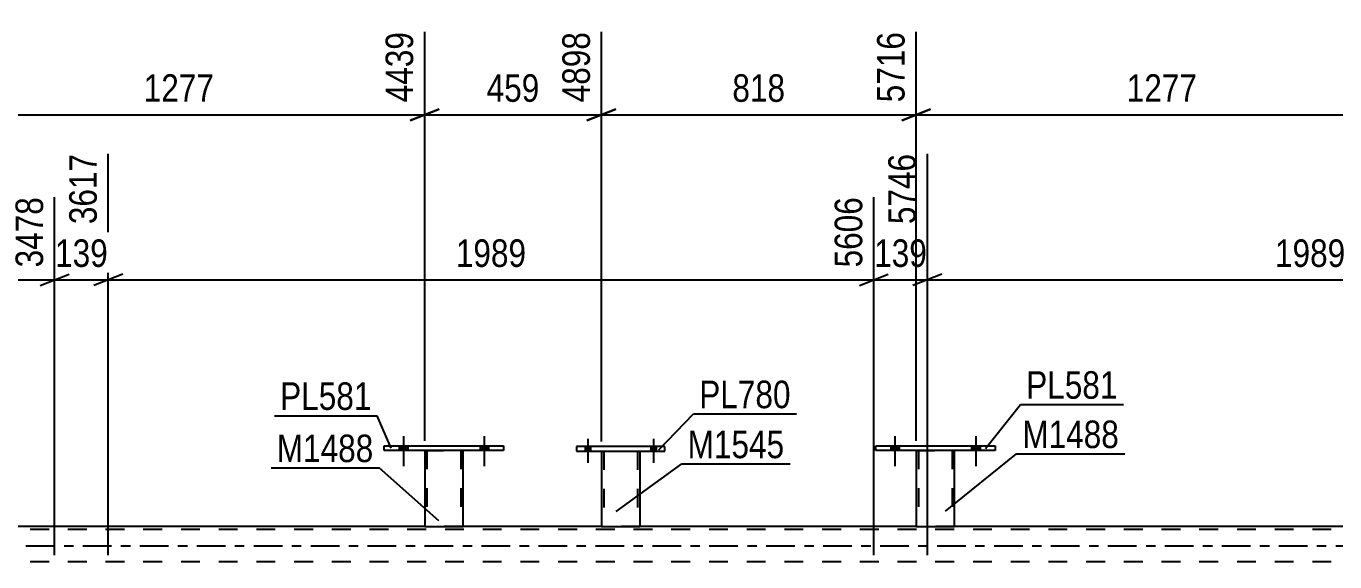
# Model space of a CAD drawing. Header units: millimetres. Extents: x 0 to 841, y 0 to 594.
# Drawn here: x 208.7 to 344.7, y 445.9 to 501.6 of the extents above; entities that cross this region are included whole.
import ezdxf

# ---------------------------------------------------------------- set-up
doc = ezdxf.new("R2010")
doc.units = ezdxf.units.MM
doc.linetypes.add('DXK_LINE_DOT2', pattern=[3.9198, 1.9599, -1.9599])
doc.linetypes.add('DXK_LINE_DOT3', pattern=[5.9187, 2.979, -0.9799, 0.9799, -0.9799])
doc.styles.add('Arial Narrow', font='ARIALN.TTF', dxfattribs={"height": 0.2})

# ---------------------------------------------------------------- blocks, each defined once
blk = doc.blocks.new('Part-815137657-4198 - 4128')
at = {"color": 2, "linetype": 'Continuous'}
for p, q in [((245.87, 457.95), (258.27, 457.95)), ((245.87, 457.47), (245.87, 457.95)), ((258.27, 457.47), (245.87, 457.47)), ((258.27, 457.95), (258.27, 457.47))]:
    blk.add_line(p, q, dxfattribs=at)
blk = doc.blocks.new('Bolt-815137657-4137 - 4128')
at = {"linetype": 'Continuous'}
for points in [[(247.43, 457.47), (248.31, 457.47), (248.31, 457.95), (247.43, 457.95)], [(255.83, 457.47), (256.71, 457.47), (256.71, 457.95), (255.83, 457.95)]]:
    blk.add_hatch(color=1, dxfattribs=at).paths.add_polyline_path(points)
at = {"color": 1, "linetype": 'Continuous'}
for p, q in [((247.87, 458.95), (247.87, 455.83)), ((256.27, 458.95), (256.27, 455.83)), ((247.43, 457.95), (247.43, 457.47)), ((248.31, 457.95), (248.31, 457.47)), ((255.83, 457.95), (255.83, 457.47)), ((256.71, 457.95), (256.71, 457.47))]:
    blk.add_line(p, q, dxfattribs=at)
blk = doc.blocks.new('Bolt-815137657-4138 - 4128')
at = {"linetype": 'Continuous'}
for points in [[(247.43, 457.47), (248.31, 457.47), (248.31, 457.95), (247.43, 457.95)], [(255.83, 457.47), (256.71, 457.47), (256.71, 457.95), (255.83, 457.95)]]:
    blk.add_hatch(color=1, dxfattribs=at).paths.add_polyline_path(points)
at = {"color": 1, "linetype": 'Continuous'}
for p, q in [((247.87, 458.95), (247.87, 455.83)), ((256.27, 458.95), (256.27, 455.83)), ((247.43, 457.95), (247.43, 457.47)), ((248.31, 457.95), (248.31, 457.47)), ((255.83, 457.95), (255.83, 457.47)), ((256.71, 457.95), (256.71, 457.47))]:
    blk.add_line(p, q, dxfattribs=at)
blk = doc.blocks.new('Part-815137657-4203 - 4128')
at = {"color": 2, "linetype": 'Continuous'}
for p, q in [((250.07, 457.47), (250.07, 449.56)), ((254.07, 449.56), (254.07, 457.47)), ((250.07, 449.56), (254.07, 449.56))]:
    blk.add_line(p, q, dxfattribs=at)
at = {"color": 7, "linetype": 'DXK_LINE_DOT2'}
for p, q in [((250.07, 457.47), (254.07, 457.47)), ((250.07, 457.47), (250.07, 457.47)), ((250.07, 457.47), (250.07, 457.47)), ((250.31, 457.47), (250.31, 449.56)), ((253.83, 457.47), (253.83, 449.56)), ((254.07, 457.47), (254.07, 457.47)), ((254.07, 457.47), (254.07, 457.47)), ((253.77, 449.56), (253.81, 449.56)), ((253.77, 449.56), (253.81, 449.56)), ((253.81, 449.56), (253.83, 449.56)), ((253.81, 449.56), (253.83, 449.56))]:
    blk.add_line(p, q, dxfattribs=at)
blk = doc.blocks.new('Bolt-815137657-4139 - 4128')
at = {"linetype": 'Continuous'}
for points in [[(298.51, 457.47), (299.39, 457.47), (299.39, 457.95), (298.51, 457.95)], [(306.91, 457.47), (307.79, 457.47), (307.79, 457.95), (306.91, 457.95)]]:
    blk.add_hatch(color=1, dxfattribs=at).paths.add_polyline_path(points)
at = {"color": 1, "linetype": 'Continuous'}
for p, q in [((298.95, 458.95), (298.95, 455.83)), ((307.35, 458.95), (307.35, 455.83)), ((298.51, 457.95), (298.51, 457.47)), ((299.39, 457.95), (299.39, 457.47)), ((306.91, 457.95), (306.91, 457.47)), ((307.79, 457.95), (307.79, 457.47))]:
    blk.add_line(p, q, dxfattribs=at)
blk = doc.blocks.new('Bolt-815137657-4140 - 4128')
at = {"linetype": 'Continuous'}
for points in [[(298.51, 457.47), (299.39, 457.47), (299.39, 457.95), (298.51, 457.95)], [(306.91, 457.47), (307.79, 457.47), (307.79, 457.95), (306.91, 457.95)]]:
    blk.add_hatch(color=1, dxfattribs=at).paths.add_polyline_path(points)
at = {"color": 1, "linetype": 'Continuous'}
for p, q in [((298.95, 458.95), (298.95, 455.83)), ((307.35, 458.95), (307.35, 455.83)), ((298.51, 457.95), (298.51, 457.47)), ((299.39, 457.95), (299.39, 457.47)), ((306.91, 457.95), (306.91, 457.47)), ((307.79, 457.95), (307.79, 457.47))]:
    blk.add_line(p, q, dxfattribs=at)
blk = doc.blocks.new('Part-815137657-4208 - 4128')
at = {"color": 2, "linetype": 'Continuous'}
for p, q in [((296.95, 457.95), (309.35, 457.95)), ((296.95, 457.47), (296.95, 457.95)), ((309.35, 457.47), (296.95, 457.47)), ((309.35, 457.95), (309.35, 457.47))]:
    blk.add_line(p, q, dxfattribs=at)
blk = doc.blocks.new('Part-815137657-4213 - 4128')
at = {"color": 2, "linetype": 'Continuous'}
for p, q in [((301.15, 457.47), (301.15, 449.56)), ((305.15, 449.56), (305.15, 457.47)), ((301.15, 449.56), (305.15, 449.56))]:
    blk.add_line(p, q, dxfattribs=at)
at = {"color": 7, "linetype": 'DXK_LINE_DOT2'}
for p, q in [((301.15, 457.47), (305.15, 457.47)), ((301.15, 457.47), (301.15, 457.47)), ((301.15, 457.47), (301.15, 457.47)), ((301.39, 457.47), (301.39, 449.56)), ((304.91, 457.47), (304.91, 449.56)), ((305.15, 457.47), (305.15, 457.47)), ((305.15, 457.47), (305.15, 457.47)), ((304.85, 449.56), (304.89, 449.56)), ((304.85, 449.56), (304.89, 449.56)), ((304.89, 449.56), (304.91, 449.56)), ((304.89, 449.56), (304.91, 449.56))]:
    blk.add_line(p, q, dxfattribs=at)
blk = doc.blocks.new('Part-815137657-4474 - 4128')
at = {"color": 7, "linetype": 'DXK_LINE_DOT2'}
for p, q in [((736.28, 449.24), (72.5, 449.24)), ((254.07, 449.56), (250.07, 449.56)), ((272.44, 449.56), (268.44, 449.56)), ((305.15, 449.56), (301.15, 449.56)), ((736.28, 445.88), (72.5, 445.88))]:
    blk.add_line(p, q, dxfattribs=at)
at = {"color": 2, "linetype": 'Continuous'}
for p, q in [((250.07, 449.56), (202.99, 449.56)), ((268.44, 449.56), (254.07, 449.56)), ((301.15, 449.56), (272.44, 449.56)), ((352.23, 449.56), (305.15, 449.56))]:
    blk.add_line(p, q, dxfattribs=at)
at = {"color": 7, "linetype": 'DXK_LINE_DOT3'}
blk.add_line((72.5, 447.56), (736.28, 447.56), dxfattribs=at)
blk = doc.blocks.new('Part-815137657-4570 - 4128')
at = {"color": 2, "linetype": 'Continuous'}
for p, q in [((268.44, 457.4), (268.44, 449.55)), ((272.44, 457.4), (272.44, 449.55)), ((268.44, 449.55), (272.44, 449.55))]:
    blk.add_line(p, q, dxfattribs=at)
at = {"color": 7, "linetype": 'DXK_LINE_DOT2'}
for p, q in [((268.44, 457.4), (272.44, 457.4)), ((268.68, 457.4), (268.68, 449.55)), ((272.2, 457.4), (272.2, 449.55)), ((272.14, 449.55), (272.18, 449.55)), ((272.14, 449.55), (272.18, 449.55)), ((272.18, 449.55), (272.2, 449.55)), ((272.18, 449.55), (272.2, 449.55))]:
    blk.add_line(p, q, dxfattribs=at)
blk = doc.blocks.new('Part-815137657-4575 - 4128')
at = {"color": 2, "linetype": 'Continuous'}
for p, q in [((265.84, 457.88), (265.84, 457.4)), ((275.04, 457.88), (265.84, 457.88)), ((265.84, 457.4), (275.04, 457.4)), ((275.04, 457.4), (275.04, 457.88))]:
    blk.add_line(p, q, dxfattribs=at)
blk = doc.blocks.new('Bolt-815137657-4576 - 4128')
at = {"linetype": 'Continuous'}
for points in [[(266.76, 457.4), (267.32, 457.4), (267.32, 457.88), (266.76, 457.88)], [(266.76, 457.4), (267.32, 457.4), (267.32, 457.88), (266.76, 457.88)], [(273.56, 457.4), (274.12, 457.4), (274.12, 457.88), (273.56, 457.88)], [(273.56, 457.4), (274.12, 457.4), (274.12, 457.88), (273.56, 457.88)]]:
    blk.add_hatch(color=1, dxfattribs=at).paths.add_polyline_path(points)
at = {"color": 1, "linetype": 'Continuous'}
for p, q in [((267.04, 458.68), (267.04, 456.16)), ((267.04, 458.68), (267.04, 456.16)), ((273.84, 458.68), (273.84, 456.16)), ((273.84, 458.68), (273.84, 456.16)), ((266.76, 457.88), (266.76, 457.4)), ((266.76, 457.88), (266.76, 457.4)), ((267.32, 457.88), (267.32, 457.4)), ((267.32, 457.88), (267.32, 457.4)), ((273.56, 457.88), (273.56, 457.4)), ((273.56, 457.88), (273.56, 457.4)), ((274.12, 457.88), (274.12, 457.4)), ((274.12, 457.88), (274.12, 457.4))]:
    blk.add_line(p, q, dxfattribs=at)
blk = doc.blocks.new('StraightDimension-815137657-5507 - 4128')
at = {"color": 7, "linetype": 'Continuous'}
for p, q in [((302.32, 446.56), (302.32, 488.31)), ((296.75, 446.56), (296.75, 483.81)), ((295.25, 474.6), (298.25, 475.8)), ((296.75, 475.2), (302.32, 475.2)), ((303.82, 475.8), (300.82, 474.6))]:
    blk.add_line(p, q, dxfattribs=at)
at = {"color": 0}
blk.add_wipeout([(302.88, 475.95), (302.88, 480.15), (296.19, 480.15), (296.19, 475.95)], dxfattribs=at)
at = {"color": 3, "style": 'Arial Narrow'}
blk.add_text('139', height=2.863, dxfattribs=at).set_placement((296.79, 476.55))
at = {"color": 0, "linetype": 'Continuous'}
blk.add_wipeout([(301.72, 488.91), (297.52, 488.91), (297.52, 480.4), (301.72, 480.4)], dxfattribs=at)
at = {"color": 3, "linetype": 'Continuous', "style": 'Arial Narrow'}
blk.add_text('5746', height=2.863, rotation=90.0002, dxfattribs=at).set_placement((301.12, 481))
blk = doc.blocks.new('StraightDimension-815137657-11726 - 4128')
at = {"color": 7, "linetype": 'Continuous'}
for p, q in [((301.15, 458.47), (301.15, 500.99)), ((352.23, 458.47), (352.23, 500.99)), ((302.65, 492.97), (299.65, 491.77)), ((350.73, 491.77), (353.73, 492.97)), ((301.15, 492.37), (352.23, 492.37))]:
    blk.add_line(p, q, dxfattribs=at)
at = {"color": 0}
blk.add_wipeout([(330.95, 493.12), (330.95, 497.32), (322.44, 497.32), (322.44, 493.12)], dxfattribs=at)
at = {"color": 3, "style": 'Arial Narrow'}
blk.add_text('1277', height=2.863, dxfattribs=at).set_placement((323.04, 493.72))
at = {"color": 0, "linetype": 'Continuous'}
blk.add_wipeout([(351.63, 501.59), (347.43, 501.59), (347.43, 493.07), (351.63, 493.07)], dxfattribs=at)
at = {"color": 3, "linetype": 'Continuous', "style": 'Arial Narrow'}
blk.add_text('6993', height=2.863, rotation=90.0002, dxfattribs=at).set_placement((351.03, 493.67))
blk = doc.blocks.new('StraightDimension-815137657-5488 - 4128')
at = {"color": 7, "linetype": 'Continuous'}
for p, q in [((217.19, 446.56), (217.19, 488.31)), ((296.75, 446.56), (296.75, 483.81)), ((218.69, 475.8), (215.69, 474.6)), ((217.19, 475.2), (296.75, 475.2)), ((295.25, 474.6), (298.25, 475.8))]:
    blk.add_line(p, q, dxfattribs=at)
at = {"color": 0}
blk.add_wipeout([(261.22, 475.95), (261.22, 480.15), (252.71, 480.15), (252.71, 475.95)], dxfattribs=at)
at = {"color": 3, "style": 'Arial Narrow'}
blk.add_text('1989', height=2.863, dxfattribs=at).set_placement((253.31, 476.55))
at = {"color": 0, "linetype": 'Continuous'}
blk.add_wipeout([(296.15, 484.41), (291.95, 484.41), (291.95, 475.9), (296.15, 475.9)], dxfattribs=at)
at = {"color": 3, "linetype": 'Continuous', "style": 'Arial Narrow'}
blk.add_text('5606', height=2.863, rotation=90.0002, dxfattribs=at).set_placement((295.55, 476.5))
blk = doc.blocks.new('StraightDimension-815137657-11728 - 4128')
at = {"color": 7, "linetype": 'Continuous'}
for p, q in [((250.07, 458.47), (250.07, 500.99)), ((268.44, 458.38), (268.44, 500.99)), ((251.57, 492.97), (248.57, 491.77)), ((266.94, 491.77), (269.94, 492.97)), ((250.07, 492.37), (268.44, 492.37))]:
    blk.add_line(p, q, dxfattribs=at)
at = {"color": 0}
blk.add_wipeout([(262.6, 493.12), (262.6, 497.32), (255.91, 497.32), (255.91, 493.12)], dxfattribs=at)
at = {"color": 3, "style": 'Arial Narrow'}
blk.add_text('459', height=2.863, dxfattribs=at).set_placement((256.51, 493.72))
at = {"color": 0, "linetype": 'Continuous'}
blk.add_wipeout([(267.84, 501.59), (263.64, 501.59), (263.64, 493.07), (267.84, 493.07)], dxfattribs=at)
at = {"color": 3, "linetype": 'Continuous', "style": 'Arial Narrow'}
blk.add_text('4898', height=2.863, rotation=90.0002, dxfattribs=at).set_placement((267.24, 493.67))
blk = doc.blocks.new('StraightDimension-815137657-5469 - 4128')
at = {"color": 7, "linetype": 'Continuous'}
for p, q in [((217.19, 446.56), (217.19, 488.31)), ((211.61, 446.56), (211.61, 483.81)), ((210.11, 474.6), (213.11, 475.8)), ((211.61, 475.2), (217.19, 475.2)), ((218.69, 475.8), (215.69, 474.6))]:
    blk.add_line(p, q, dxfattribs=at)
at = {"color": 0}
blk.add_wipeout([(217.74, 475.95), (217.74, 480.15), (211.06, 480.15), (211.06, 475.95)], dxfattribs=at)
at = {"color": 3, "style": 'Arial Narrow'}
blk.add_text('139', height=2.863, dxfattribs=at).set_placement((211.66, 476.55))
at = {"color": 0, "linetype": 'Continuous'}
blk.add_wipeout([(216.59, 488.91), (212.39, 488.91), (212.39, 480.4), (216.59, 480.4)], dxfattribs=at)
at = {"color": 3, "linetype": 'Continuous', "style": 'Arial Narrow'}
blk.add_text('3617', height=2.863, rotation=90.0002, dxfattribs=at).set_placement((215.99, 481))
blk = doc.blocks.new('StraightDimension-815137657-11729 - 4128')
at = {"color": 7, "linetype": 'Continuous'}
for p, q in [((198.99, 458.47), (198.99, 500.99)), ((250.07, 458.47), (250.07, 500.99)), ((200.49, 492.97), (197.49, 491.77)), ((248.57, 491.77), (251.57, 492.97)), ((198.99, 492.37), (250.07, 492.37))]:
    blk.add_line(p, q, dxfattribs=at)
at = {"color": 0}
blk.add_wipeout([(228.79, 493.12), (228.79, 497.32), (220.27, 497.32), (220.27, 493.12)], dxfattribs=at)
at = {"color": 3, "style": 'Arial Narrow'}
blk.add_text('1277', height=2.863, dxfattribs=at).set_placement((220.87, 493.72))
at = {"color": 0, "linetype": 'Continuous'}
blk.add_wipeout([(249.47, 501.59), (245.27, 501.59), (245.27, 493.07), (249.47, 493.07)], dxfattribs=at)
at = {"color": 3, "linetype": 'Continuous', "style": 'Arial Narrow'}
blk.add_text('4439', height=2.863, rotation=90.0002, dxfattribs=at).set_placement((248.87, 493.67))
blk = doc.blocks.new('StraightDimension-815137657-5450 - 4128')
at = {"color": 7, "linetype": 'Continuous'}
for p, q in [((132.05, 446.56), (132.05, 488.31)), ((211.61, 446.56), (211.61, 483.81)), ((133.55, 475.8), (130.55, 474.6)), ((132.05, 475.2), (211.61, 475.2)), ((210.11, 474.6), (213.11, 475.8))]:
    blk.add_line(p, q, dxfattribs=at)
at = {"color": 0}
blk.add_wipeout([(176.09, 475.95), (176.09, 480.15), (167.58, 480.15), (167.58, 475.95)], dxfattribs=at)
at = {"color": 3, "style": 'Arial Narrow'}
blk.add_text('1989', height=2.863, dxfattribs=at).set_placement((168.18, 476.55))
at = {"color": 0, "linetype": 'Continuous'}
blk.add_wipeout([(211.01, 484.41), (206.81, 484.41), (206.81, 475.9), (211.01, 475.9)], dxfattribs=at)
at = {"color": 3, "linetype": 'Continuous', "style": 'Arial Narrow'}
blk.add_text('3478', height=2.863, rotation=90.0002, dxfattribs=at).set_placement((210.41, 476.5))
blk = doc.blocks.new('StraightDimension-815137657-5526 - 4128')
at = {"color": 7, "linetype": 'Continuous'}
for p, q in [((302.32, 446.56), (302.32, 488.31)), ((381.88, 446.56), (381.88, 483.81)), ((303.82, 475.8), (300.82, 474.6)), ((302.32, 475.2), (381.88, 475.2)), ((380.38, 474.6), (383.38, 475.8))]:
    blk.add_line(p, q, dxfattribs=at)
at = {"color": 0}
blk.add_wipeout([(346.36, 475.95), (346.36, 480.15), (337.85, 480.15), (337.85, 475.95)], dxfattribs=at)
at = {"color": 3, "style": 'Arial Narrow'}
blk.add_text('1989', height=2.863, dxfattribs=at).set_placement((338.45, 476.55))
at = {"color": 0, "linetype": 'Continuous'}
blk.add_wipeout([(381.28, 484.41), (377.08, 484.41), (377.08, 475.9), (381.28, 475.9)], dxfattribs=at)
at = {"color": 3, "linetype": 'Continuous', "style": 'Arial Narrow'}
blk.add_text('7735', height=2.863, rotation=90.0002, dxfattribs=at).set_placement((380.68, 476.5))
blk = doc.blocks.new('StraightDimension-815137657-11727 - 4128')
at = {"color": 7, "linetype": 'Continuous'}
for p, q in [((268.44, 458.38), (268.44, 500.99)), ((301.15, 458.47), (301.15, 500.99)), ((269.94, 492.97), (266.94, 491.77)), ((299.65, 491.77), (302.65, 492.97)), ((268.44, 492.37), (301.15, 492.37))]:
    blk.add_line(p, q, dxfattribs=at)
at = {"color": 0}
blk.add_wipeout([(288.14, 493.12), (288.14, 497.32), (281.45, 497.32), (281.45, 493.12)], dxfattribs=at)
at = {"color": 3, "style": 'Arial Narrow'}
blk.add_text('818', height=2.863, dxfattribs=at).set_placement((282.05, 493.72))
at = {"color": 0, "linetype": 'Continuous'}
blk.add_wipeout([(300.55, 501.59), (296.35, 501.59), (296.35, 493.07), (300.55, 493.07)], dxfattribs=at)
at = {"color": 3, "linetype": 'Continuous', "style": 'Arial Narrow'}
blk.add_text('5716', height=2.863, rotation=90.0002, dxfattribs=at).set_placement((299.95, 493.67))
blk = doc.blocks.new('Mark-815137657-4199 - 4128')
at = {"color": 0}
blk.add_wipeout([(244.75, 456.25), (244.75, 459.25), (234.7, 459.25), (234.7, 456.25)], dxfattribs=at)
blk.add_wipeout([(244.75, 456.25), (244.75, 459.25), (234.7, 459.25), (234.7, 456.25)], dxfattribs=at)
at = {"color": 30, "linetype": 'Continuous'}
for p in [(234.1, 455.65), (251.53, 450.13)]:
    blk.add_line(p, (245.35, 455.65), dxfattribs=at)
at = {"color": 3, "style": 'Arial Narrow'}
blk.add_text('M1488', height=2.863, dxfattribs=at).set_placement((234.7, 456.25))
blk = doc.blocks.new('Mark-815137657-4194 - 4128')
at = {"color": 0}
blk.add_wipeout([(244.55, 461.68), (244.55, 464.68), (235.05, 464.68), (235.05, 461.68)], dxfattribs=at)
blk.add_wipeout([(244.55, 461.68), (244.55, 464.68), (235.05, 464.68), (235.05, 461.68)], dxfattribs=at)
at = {"color": 30, "linetype": 'Continuous'}
for p in [(234.45, 461.08), (246.6, 457.7)]:
    blk.add_line(p, (245.15, 461.08), dxfattribs=at)
at = {"color": 3, "style": 'Arial Narrow'}
blk.add_text('PL581', height=2.863, dxfattribs=at).set_placement((235.05, 461.68))
blk = doc.blocks.new('Mark-815137657-4204 - 4128')
at = {"color": 0}
blk.add_wipeout([(322.1, 462.84), (322.1, 465.84), (312.59, 465.84), (312.59, 462.84)], dxfattribs=at)
blk.add_wipeout([(322.1, 462.84), (322.1, 465.84), (312.59, 465.84), (312.59, 462.84)], dxfattribs=at)
at = {"color": 30, "linetype": 'Continuous'}
for p, q in [((308.35, 457.65), (311.99, 462.24)), ((311.99, 462.24), (322.7, 462.24))]:
    blk.add_line(p, q, dxfattribs=at)
at = {"color": 3, "style": 'Arial Narrow'}
blk.add_text('PL581', height=2.863, dxfattribs=at).set_placement((312.59, 462.84))
blk = doc.blocks.new('Mark-815137657-4209 - 4128')
at = {"color": 0}
blk.add_wipeout([(322.24, 457.71), (322.24, 460.71), (312.19, 460.71), (312.19, 457.71)], dxfattribs=at)
blk.add_wipeout([(322.24, 457.71), (322.24, 460.71), (312.19, 460.71), (312.19, 457.71)], dxfattribs=at)
at = {"color": 30, "linetype": 'Continuous'}
for p, q in [((304.19, 451.16), (311.59, 457.11)), ((311.59, 457.11), (322.84, 457.11))]:
    blk.add_line(p, q, dxfattribs=at)
at = {"color": 3, "style": 'Arial Narrow'}
blk.add_text('M1488', height=2.863, dxfattribs=at).set_placement((312.19, 457.71))
blk = doc.blocks.new('Mark-815137657-4571 - 4128')
at = {"color": 0}
blk.add_wipeout([(288.11, 461.86), (288.11, 464.86), (278.61, 464.86), (278.61, 461.86)], dxfattribs=at)
blk.add_wipeout([(288.11, 461.86), (288.11, 464.86), (278.61, 464.86), (278.61, 461.86)], dxfattribs=at)
at = {"color": 30, "linetype": 'Continuous'}
for p, q in [((274.4, 457.54), (278.01, 461.26)), ((278.01, 461.26), (288.71, 461.26))]:
    blk.add_line(p, q, dxfattribs=at)
at = {"color": 3, "style": 'Arial Narrow'}
blk.add_text('PL780', height=2.863, dxfattribs=at).set_placement((278.61, 461.86))
blk = doc.blocks.new('Mark-815137657-4566 - 4128')
at = {"color": 0}
blk.add_wipeout([(287.46, 456.66), (287.46, 459.66), (277.4, 459.66), (277.4, 456.66)], dxfattribs=at)
blk.add_wipeout([(287.46, 456.66), (287.46, 459.66), (277.4, 459.66), (277.4, 456.66)], dxfattribs=at)
at = {"color": 30, "linetype": 'Continuous'}
for p, q in [((269.97, 451.12), (276.8, 456.06)), ((276.8, 456.06), (288.06, 456.06))]:
    blk.add_line(p, q, dxfattribs=at)
at = {"color": 3, "style": 'Arial Narrow'}
blk.add_text('M1545', height=2.863, dxfattribs=at).set_placement((277.4, 456.66))

msp = doc.modelspace()

# ---------------------------------------------------------------- block references
for name in ['Bolt-815137657-4137 - 4128', 'Bolt-815137657-4138 - 4128', 'Bolt-815137657-4576 - 4128', 'Bolt-815137657-4139 - 4128', 'Bolt-815137657-4140 - 4128', 'Part-815137657-4198 - 4128', 'Part-815137657-4203 - 4128', 'Part-815137657-4575 - 4128', 'Part-815137657-4570 - 4128', 'Part-815137657-4208 - 4128', 'Part-815137657-4213 - 4128', 'Part-815137657-4474 - 4128']:
    msp.add_blockref(name, (0, 0))

# ---------------------------------------------------------------- next in the draw order: block references
msp.add_blockref('StraightDimension-815137657-5507 - 4128', (0, 0))

# ---------------------------------------------------------------- next in the draw order: block references
for name in ['StraightDimension-815137657-11726 - 4128', 'StraightDimension-815137657-5488 - 4128']:
    msp.add_blockref(name, (0, 0))

# ---------------------------------------------------------------- next in the draw order: block references
for name in ['StraightDimension-815137657-11728 - 4128', 'StraightDimension-815137657-5469 - 4128', 'StraightDimension-815137657-5526 - 4128']:
    msp.add_blockref(name, (0, 0))

# ---------------------------------------------------------------- next in the draw order: block references
for name in ['StraightDimension-815137657-11729 - 4128', 'StraightDimension-815137657-11727 - 4128', 'Mark-815137657-4204 - 4128']:
    msp.add_blockref(name, (0, 0))

# ---------------------------------------------------------------- next in the draw order: block references
for name in ['StraightDimension-815137657-5450 - 4128', 'Mark-815137657-4571 - 4128', 'Mark-815137657-4209 - 4128', 'Mark-815137657-4199 - 4128']:
    msp.add_blockref(name, (0, 0))

# ---------------------------------------------------------------- next in the draw order: block references
for name in ['Mark-815137657-4194 - 4128', 'Mark-815137657-4566 - 4128']:
    msp.add_blockref(name, (0, 0))

doc.saveas('drawing.dxf')
